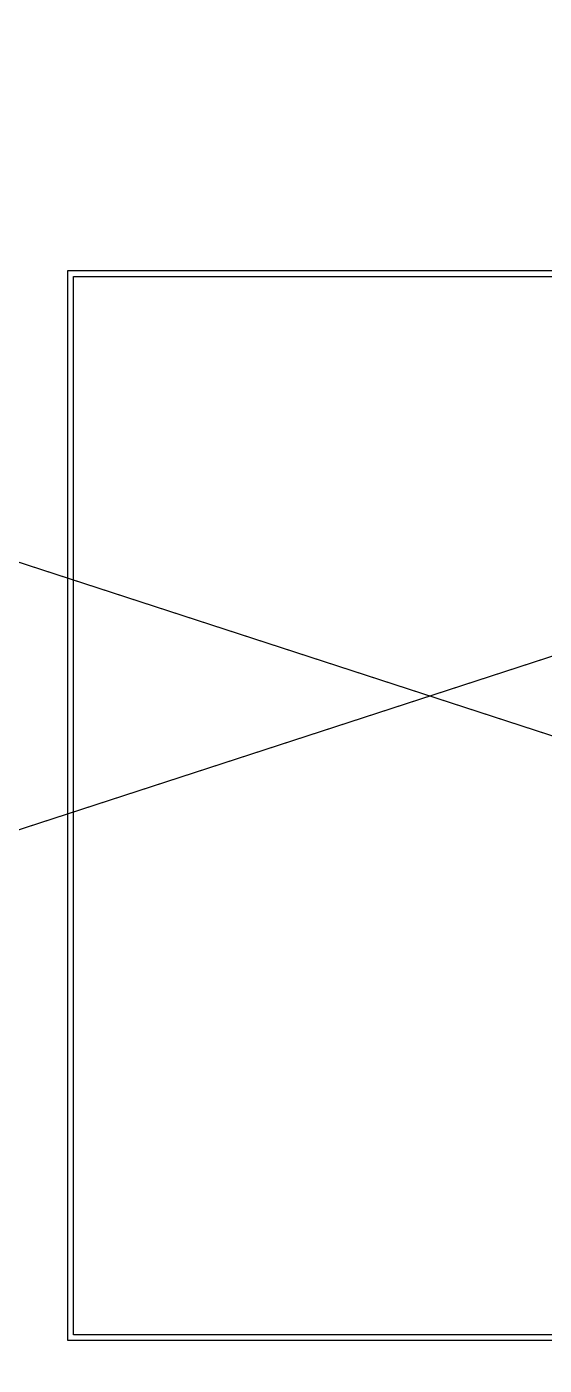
# Model space of a CAD drawing. Extents: x 0 to 840, y 0 to 273.
# Drawn here: x 337.7 to 443.5, y -0.1 to 273.4 of the extents above; entities that cross this region are included whole.
import ezdxf

# ---------------------------------------------------------------- set-up
doc = ezdxf.new("R2010")
doc.units = 0
doc.linetypes.add('1', pattern=[60.929508, 30.464754, -30.464754])
doc.layers.get('0').update_dxf_attribs({"linetype": 'CONTINUOUS'})
doc.layers.add('图框', color=7, linetype='CONTINUOUS')

msp = doc.modelspace()

# ---------------------------------------------------------------- linework, layer by layer
at = {"color": 7, "linetype": '1', "const_width": 0.239}
for points in [[(0, 273.25), (840.16, 0)], [(0, 0), (840.16, 273.25)], [(0, 273.25), (840.16, 0)], [(0, 0), (840.16, 273.25)]]:
    msp.add_lwpolyline(points, dxfattribs=at)
at = {"layer": '图框', "color": 7}
for points in [[(675.05, 223.54), (675.05, 4.92), (346.06, 4.92), (346.06, 223.54), (675.05, 223.54)], [(347.24, 6.1), (347.24, 222.35), (641.78, 222.35), (641.78, 6.1), (347.24, 6.1)]]:
    msp.add_lwpolyline(points, dxfattribs=at)

doc.saveas('drawing.dxf')
